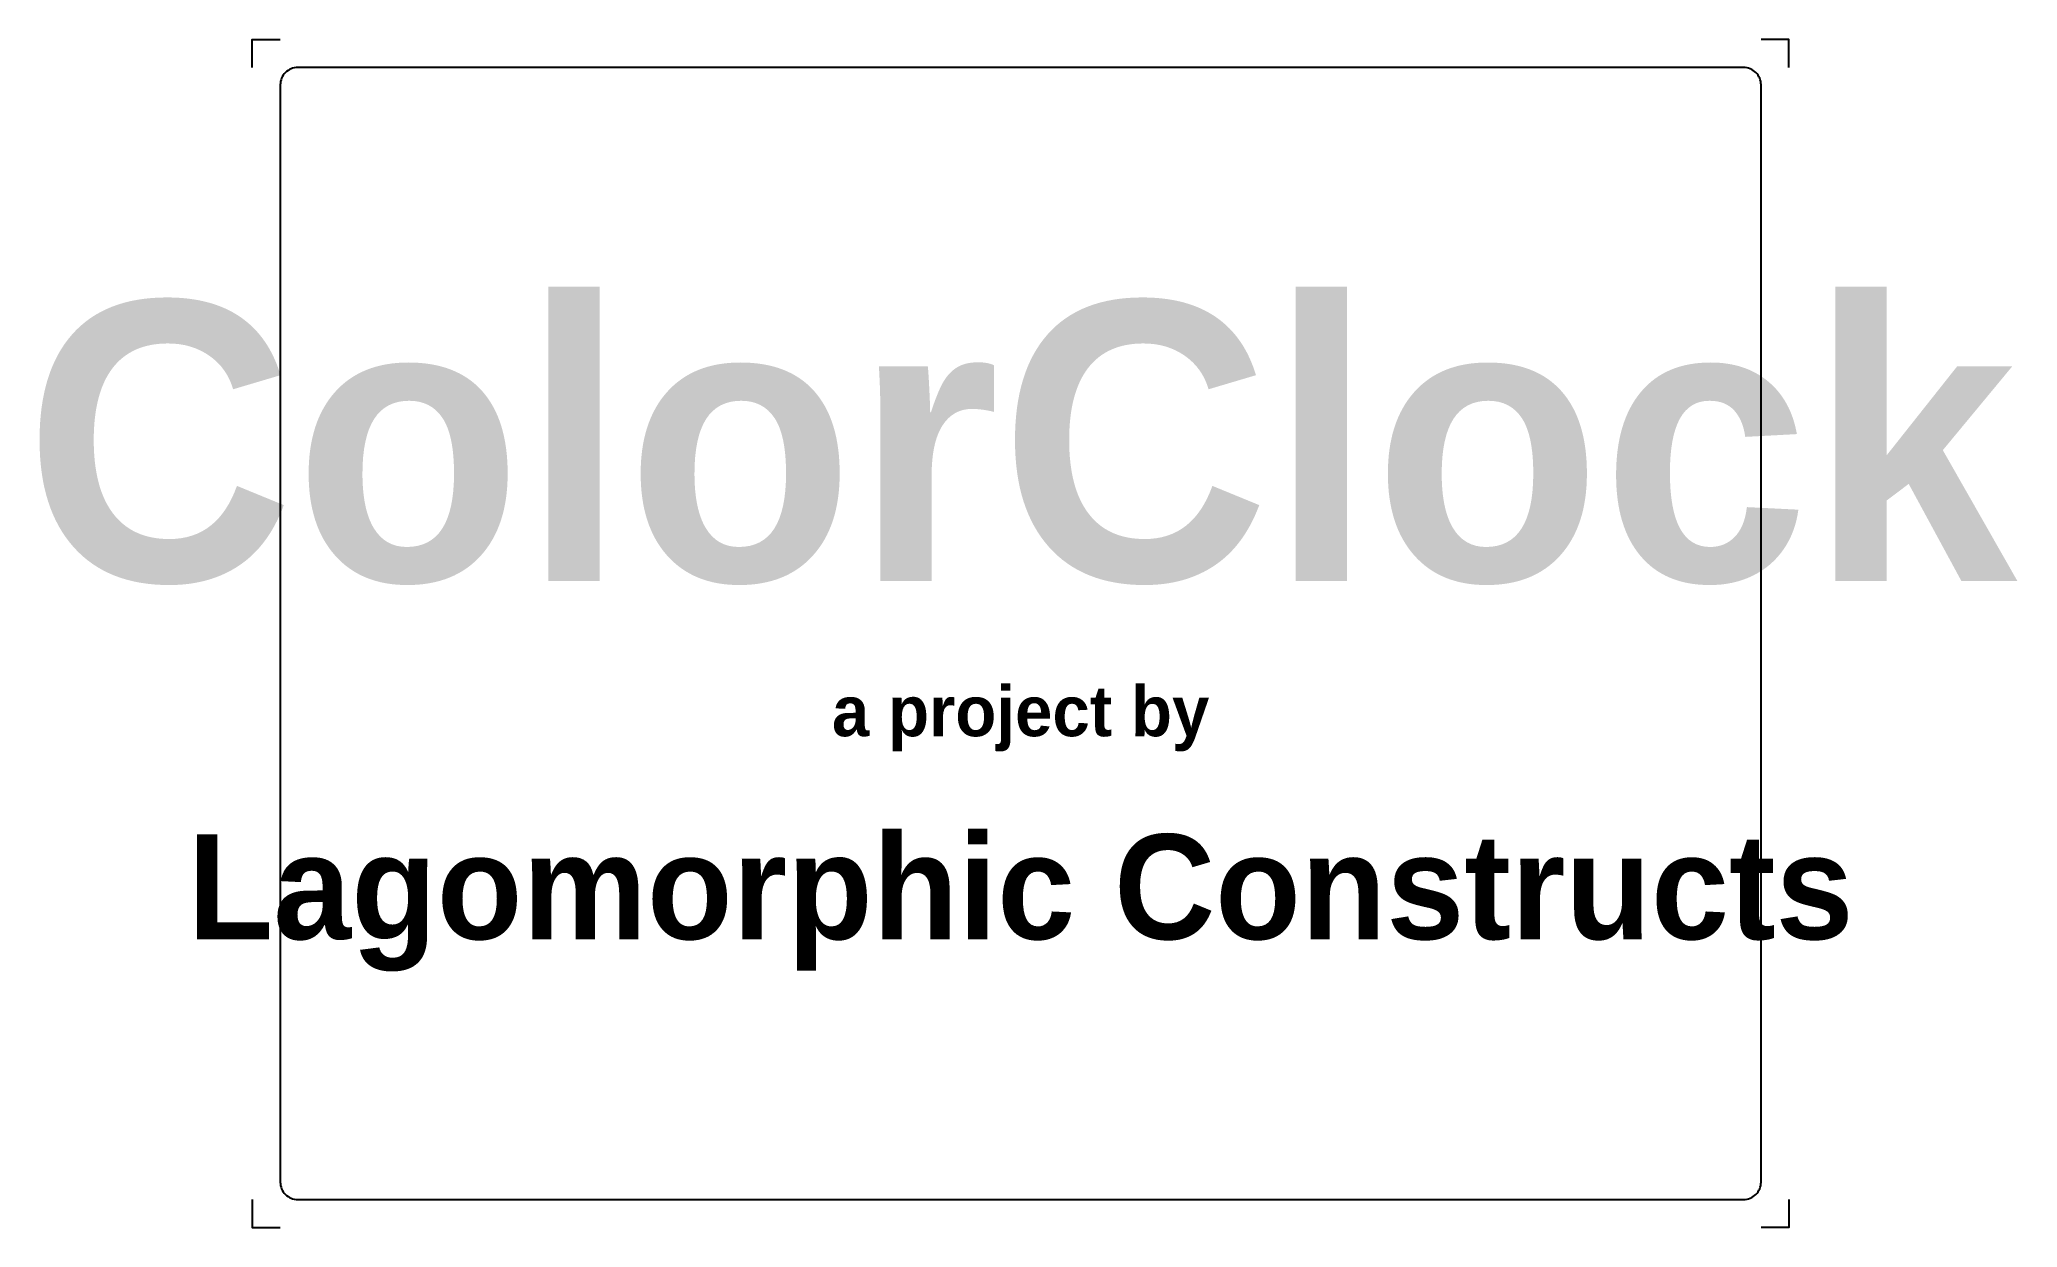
# Paper-space layout 'title-page' of a CAD drawing. Header units: inches. Extents: x -1.5 to 12.6, y 0 to 8.5.
import ezdxf

# ---------------------------------------------------------------- set-up
doc = ezdxf.new("R2010")
doc.units = ezdxf.units.IN
doc.header["$MEASUREMENT"] = 0
doc.layers.add('G-ANNO-TITL', color=7, linetype='Continuous')
doc.layers.add('G-TBLK-NPLT', color=7, linetype='Continuous', plot=False)
doc.styles.add('slide-title', font='cityb___.ttf', dxfattribs={"height": 0.36})

psp = doc.layouts.new('title-page')

# ---------------------------------------------------------------- linework, layer by layer
psp.add_lwpolyline([(0.325, 0.2), (10.675, 0.2, 0.4142136), (10.8, 0.325), (10.8, 8.175, 0.4142136), (10.675, 8.3), (0.325, 8.3, 0.4142136), (0.2, 8.175), (0.2, 0.325, 0.4142136)], format="xyb", close=True)
at = {"layer": 'G-TBLK-NPLT'}
for points in [[(0, 8.3), (0, 8.5), (0.2, 8.5)], [(11, 8.3), (11, 8.5), (10.8, 8.5)], [(0, 0.2), (0, 0), (0.2, 0)], [(11, 0.2), (11, 0), (10.8, 0)]]:
    psp.add_lwpolyline(points, dxfattribs=at)

# ---------------------------------------------------------------- texts
at = {"layer": 'G-ANNO-TITL', "attachment_point": 2, "style": 'slide-title'}
for s, width, insert, char_height in [('ColorClock', 9.677262, (5.5, 6.625), 2), ('a project by', 9.677262, (5.5, 3.875), 0.36), ('Lagomorphic Constructs', 11.901131, (5.5, 2.8125), 0.75)]:
    psp.add_mtext_dynamic_manual_height_columns(s, width=width, gutter_width=1, heights=[0], dxfattribs=dict(at, insert=insert, char_height=char_height))

doc.saveas('drawing.dxf')
